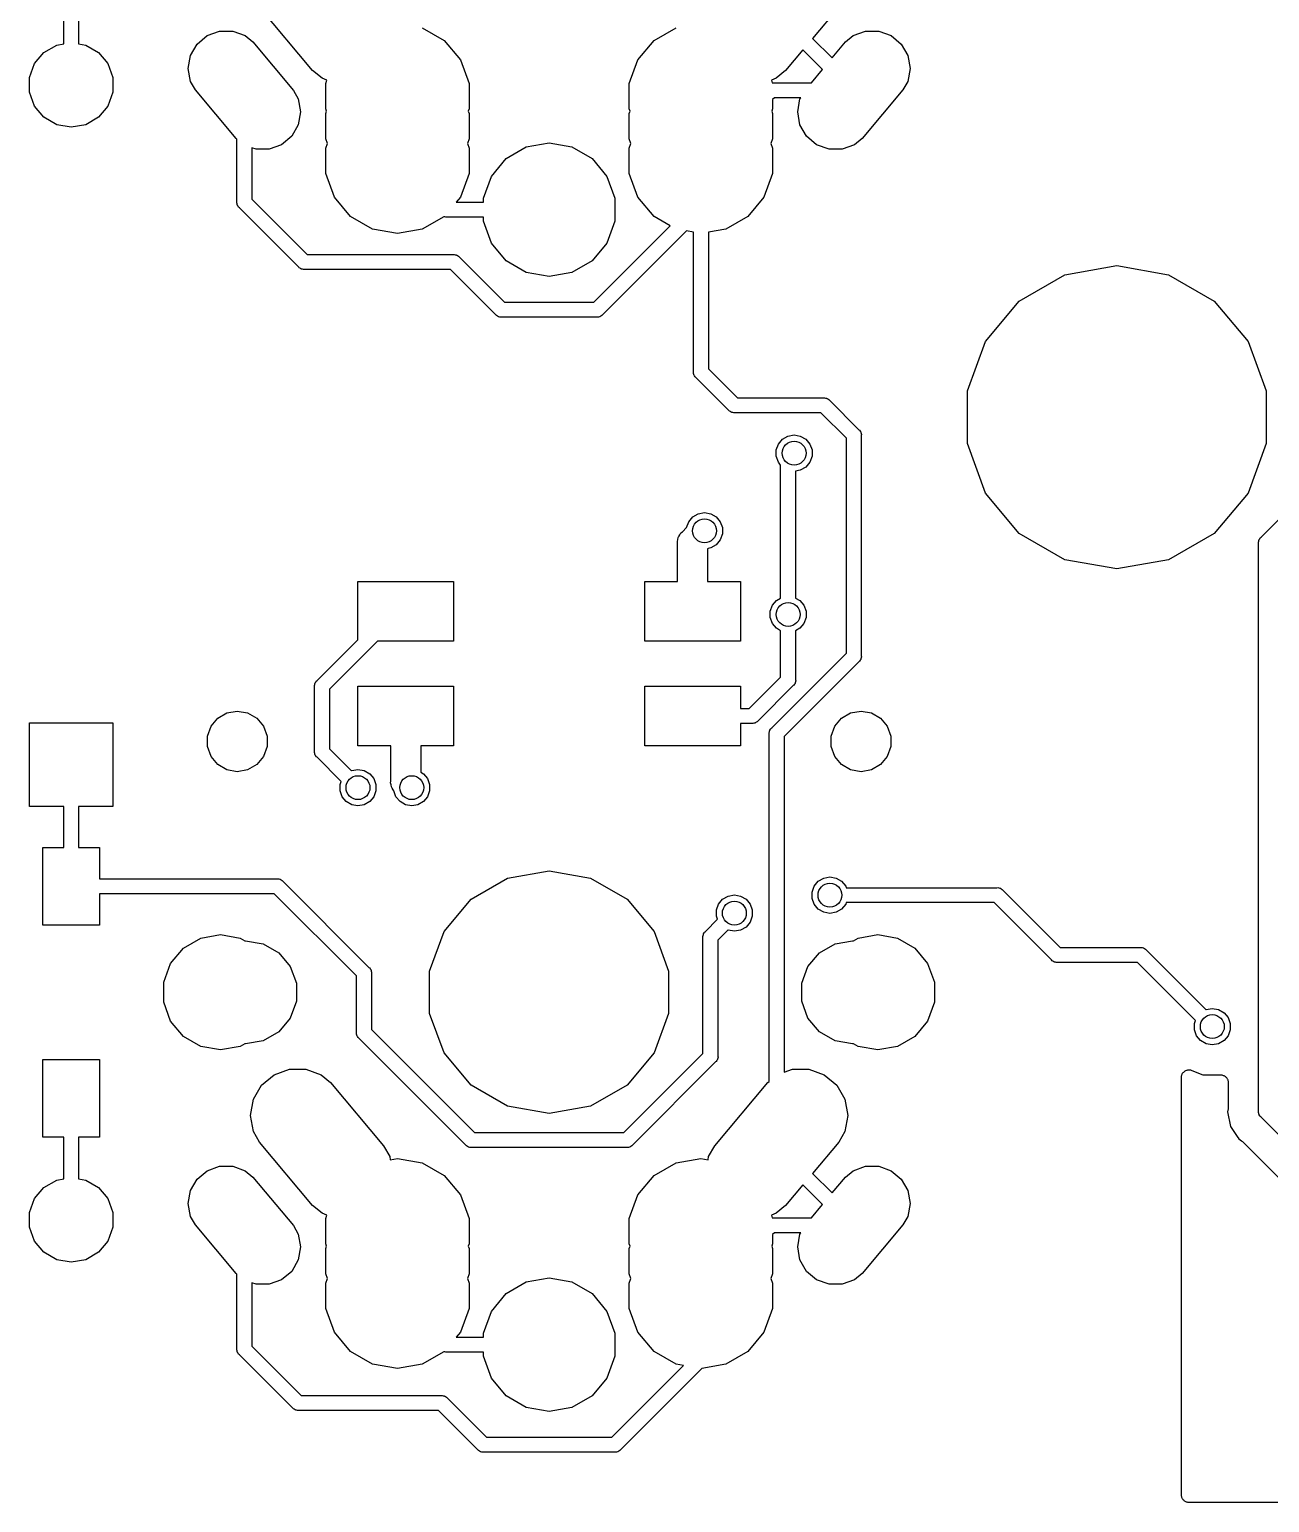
# Model space of a CAD drawing. Extents: x 61 to 194, y -153 to -61.
# Drawn here: x 61.3 to 82.06, y -123.67 to -99.01 of the extents above; entities that cross this region are included whole.
import ezdxf

# ---------------------------------------------------------------- set-up
doc = ezdxf.new("R2010")
doc.units = 0
doc.header["$MEASUREMENT"] = 0
doc.layers.add('BLACK', color=7, linetype='CONTINUOUS')

msp = doc.modelspace()

# ---------------------------------------------------------------- linework, layer by layer
at = {"layer": 'BLACK', "linetype": 'CONTINUOUS'}
for p, q in [((61.875, -99.2478), (61.875, -98.55)), ((62.125, -98.55), (62.125, -99.2478)), ((66.0416, -99.6939), (65.151, -98.6324)), ((74.849, -98.6324), (74.4088, -99.157)), ((64.1085, -99.2532), (64.2774, -99.1115)), ((64.2774, -99.1115), (64.4845, -99.0361)), ((64.4845, -99.0361), (64.7049, -99.0361)), ((64.7049, -99.0361), (64.912, -99.1115)), ((64.912, -99.1115), (65.0383, -99.2175)), ((67.8768, -98.98), (68.2432, -99.1916)), ((71.7568, -99.1916), (72.1232, -98.98)), ((74.9617, -99.2175), (75.088, -99.1115)), ((75.088, -99.1115), (75.2951, -99.0361)), ((75.2951, -99.0361), (75.5155, -99.0361)), ((75.5155, -99.0361), (75.7226, -99.1115)), ((75.7226, -99.1115), (75.8915, -99.2532)), ((61.5441, -99.3917), (61.7574, -99.2685)), ((61.7574, -99.2685), (61.875, -99.2478)), ((62.125, -99.2478), (62.2426, -99.2685)), ((62.2426, -99.2685), (62.4559, -99.3917)), ((63.9983, -99.4441), (64.1085, -99.2532)), ((65.0383, -99.2175), (65.7192, -100.029)), ((68.2432, -99.1916), (68.5153, -99.5157)), ((71.4847, -99.5157), (71.7568, -99.1916)), ((74.2475, -99.3493), (73.9584, -99.6939)), ((74.5757, -99.6775), (74.2475, -99.3493)), ((74.4088, -99.157), (74.737, -99.4852)), ((74.737, -99.4852), (74.9617, -99.2175)), ((75.8915, -99.2532), (76.0017, -99.4441)), ((61.3015, -99.8118), (61.3857, -99.5804)), ((61.3857, -99.5804), (61.5441, -99.3917)), ((62.4559, -99.3917), (62.6142, -99.5804)), ((62.6142, -99.5804), (62.6985, -99.8118)), ((63.96, -99.6611), (63.9983, -99.4441)), ((68.5153, -99.5157), (68.66, -99.9134)), ((71.34, -99.9134), (71.4847, -99.5157)), ((76.0017, -99.4441), (76.04, -99.6611)), ((61.3015, -100.058), (61.3015, -99.8118)), ((62.6985, -99.8118), (62.6985, -100.058)), ((63.9983, -99.8782), (63.96, -99.6611)), ((66.1983, -99.8253), (66.0416, -99.6939)), ((66.2811, -99.8554), (66.1983, -99.8253)), ((66.26, -99.9134), (66.2811, -99.8554)), ((73.8017, -99.8253), (73.7189, -99.8554)), ((73.7189, -99.8554), (73.7351, -99.9)), ((73.9584, -99.6939), (73.8017, -99.8253)), ((74.389, -99.9), (74.5757, -99.6775)), ((76.04, -99.6611), (76.0017, -99.8782)), ((61.3857, -100.29), (61.3015, -100.058)), ((62.6985, -100.058), (62.6142, -100.29)), ((64.0808, -100.021), (63.9983, -99.8782)), ((64.7617, -100.832), (64.0808, -100.021)), ((65.7192, -100.029), (65.8017, -100.172)), ((66.26, -100.337), (66.26, -99.9134)), ((68.66, -99.9134), (68.66, -100.337)), ((71.34, -100.337), (71.34, -99.9134)), ((73.7351, -99.9), (74.389, -99.9)), ((75.9192, -100.021), (75.2383, -100.832)), ((76.0017, -99.8782), (75.9192, -100.021)), ((61.5441, -100.478), (61.3857, -100.29)), ((62.6142, -100.29), (62.4559, -100.478)), ((65.8017, -100.172), (65.84, -100.389)), ((66.274, -100.375), (66.26, -100.337)), ((68.66, -100.337), (68.646, -100.375)), ((71.354, -100.375), (71.34, -100.337)), ((73.74, -100.337), (73.726, -100.375)), ((73.7718, -100.15), (73.74, -100.182)), ((73.74, -100.182), (73.74, -100.337)), ((74.2109, -100.15), (73.7718, -100.15)), ((74.16, -100.389), (74.1983, -100.172)), ((74.1983, -100.172), (74.2109, -100.15)), ((61.7574, -100.602), (61.5441, -100.478)), ((62, -100.644), (61.7574, -100.602)), ((62.2426, -100.602), (62, -100.644)), ((62.4559, -100.478), (62.2426, -100.602)), ((65.8017, -100.606), (65.6915, -100.797)), ((65.84, -100.389), (65.8017, -100.606)), ((66.26, -100.413), (66.274, -100.375)), ((66.26, -100.837), (66.26, -100.413)), ((68.646, -100.375), (68.66, -100.413)), ((68.66, -100.413), (68.66, -100.837)), ((71.34, -100.413), (71.354, -100.375)), ((71.34, -100.837), (71.34, -100.413)), ((73.726, -100.375), (73.74, -100.413)), ((73.74, -100.413), (73.74, -100.837)), ((74.1983, -100.606), (74.16, -100.389)), ((74.3085, -100.797), (74.1983, -100.606)), ((64.775, -100.844), (64.7617, -100.832)), ((64.775, -101.895), (64.775, -100.844)), ((65.6915, -100.797), (65.5226, -100.938)), ((66.2885, -100.915), (66.26, -100.837)), ((68.66, -100.837), (68.6315, -100.915)), ((71.3685, -100.915), (71.34, -100.837)), ((73.74, -100.837), (73.7115, -100.915)), ((74.4774, -100.938), (74.3085, -100.797)), ((75.2383, -100.832), (75.112, -100.938)), ((65.0951, -101.014), (65.025, -100.988)), ((65.025, -100.988), (65.025, -101.848)), ((65.3155, -101.014), (65.0951, -101.014)), ((65.5226, -100.938), (65.3155, -101.014)), ((66.26, -100.993), (66.2885, -100.915)), ((66.26, -101.417), (66.26, -100.993)), ((68.6315, -100.915), (68.66, -100.993)), ((68.66, -100.993), (68.66, -101.417)), ((69.282, -101.169), (69.618, -100.975)), ((69.618, -100.975), (70, -100.908)), ((70, -100.908), (70.382, -100.975)), ((70.382, -100.975), (70.718, -101.169)), ((71.34, -100.993), (71.3685, -100.915)), ((71.34, -101.417), (71.34, -100.993)), ((73.7115, -100.915), (73.74, -100.993)), ((73.74, -100.993), (73.74, -101.417)), ((74.6845, -101.014), (74.4774, -100.938)), ((74.9049, -101.014), (74.6845, -101.014)), ((75.112, -100.938), (74.9049, -101.014)), ((69.0327, -101.467), (69.282, -101.169)), ((70.718, -101.169), (70.9673, -101.467)), ((66.4047, -101.814), (66.26, -101.417)), ((68.66, -101.417), (68.5153, -101.814)), ((68.9, -101.831), (69.0327, -101.467)), ((70.9673, -101.467), (71.1, -101.831)), ((71.4847, -101.814), (71.34, -101.417)), ((73.74, -101.417), (73.5953, -101.814)), ((66.6768, -102.138), (66.4047, -101.814)), ((68.5153, -101.814), (68.4433, -101.9)), ((68.9, -101.9), (68.9, -101.831)), ((71.1, -101.831), (71.1, -102.219)), ((71.7568, -102.138), (71.4847, -101.814)), ((73.5953, -101.814), (73.3232, -102.138)), ((64.7736, -101.911), (64.775, -101.895)), ((64.7778, -101.927), (64.7736, -101.911)), ((64.7807, -101.943), (64.7778, -101.927)), ((64.7835, -101.948), (64.7807, -101.943)), ((64.785, -101.954), (64.7835, -101.948)), ((64.7945, -101.967), (64.785, -101.954)), ((64.8028, -101.982), (64.7945, -101.967)), ((64.8155, -101.992), (64.8028, -101.982)), ((65.8078, -102.985), (64.8155, -101.992)), ((65.025, -101.848), (65.9518, -102.775)), ((68.4433, -101.9), (68.9, -101.9)), ((67.0432, -102.35), (66.6768, -102.138)), ((68.2349, -102.143), (67.8768, -102.35)), ((68.2366, -102.144), (68.2349, -102.143)), ((68.2529, -102.147), (68.2366, -102.144)), ((68.2689, -102.151), (68.2529, -102.147)), ((68.2854, -102.15), (68.2689, -102.151)), ((68.9, -102.15), (68.2854, -102.15)), ((68.9, -102.219), (68.9, -102.15)), ((69.0327, -102.583), (68.9, -102.219)), ((70.7482, -103.575), (72.0281, -102.295)), ((71.1, -102.219), (70.9673, -102.583)), ((72.0281, -102.295), (71.7568, -102.138)), ((73.3232, -102.138), (72.9568, -102.35)), ((67.46, -102.424), (67.0432, -102.35)), ((67.8768, -102.35), (67.46, -102.424)), ((72.2962, -102.381), (70.8923, -103.785)), ((72.415, -102.401), (72.2962, -102.381)), ((72.415, -104.735), (72.415, -102.401)), ((72.9568, -102.35), (72.665, -102.401)), ((72.665, -102.401), (72.665, -104.688)), ((65.9518, -102.775), (68.3946, -102.775)), ((68.3946, -102.775), (68.4111, -102.774)), ((68.4111, -102.774), (68.4271, -102.778)), ((68.4271, -102.778), (68.4434, -102.781)), ((68.4434, -102.781), (68.4483, -102.784)), ((68.4483, -102.784), (68.4536, -102.785)), ((68.4536, -102.785), (68.4672, -102.794)), ((68.4672, -102.794), (68.4816, -102.803)), ((68.4816, -102.803), (68.4923, -102.815)), ((68.4923, -102.815), (69.2518, -103.575)), ((69.282, -102.881), (69.0327, -102.583)), ((70.9673, -102.583), (70.718, -102.881)), ((65.8184, -102.997), (65.8078, -102.985)), ((65.8328, -103.006), (65.8184, -102.997)), ((65.8464, -103.015), (65.8328, -103.006)), ((65.8517, -103.016), (65.8464, -103.015)), ((65.8566, -103.019), (65.8517, -103.016)), ((65.8729, -103.022), (65.8566, -103.019)), ((65.8889, -103.026), (65.8729, -103.022)), ((65.9055, -103.025), (65.8889, -103.026)), ((68.3482, -103.025), (65.9055, -103.025)), ((69.1078, -103.785), (68.3482, -103.025)), ((69.618, -103.075), (69.282, -102.881)), ((70.718, -102.881), (70.382, -103.075)), ((78.6318, -103.115), (79.5, -102.961)), ((79.5, -102.961), (80.3682, -103.115)), ((70, -103.142), (69.618, -103.075)), ((70.382, -103.075), (70, -103.142)), ((77.8682, -103.555), (78.6318, -103.115)), ((80.3682, -103.115), (81.1318, -103.555)), ((77.3015, -104.231), (77.8682, -103.555)), ((81.1318, -103.555), (81.6985, -104.231)), ((69.1184, -103.797), (69.1078, -103.785)), ((69.1328, -103.806), (69.1184, -103.797)), ((69.1464, -103.815), (69.1328, -103.806)), ((69.2518, -103.575), (70.7482, -103.575)), ((70.8672, -103.806), (70.8536, -103.815)), ((70.8816, -103.797), (70.8672, -103.806)), ((70.8923, -103.785), (70.8816, -103.797)), ((69.1517, -103.816), (69.1464, -103.815)), ((69.1566, -103.819), (69.1517, -103.816)), ((69.1729, -103.822), (69.1566, -103.819)), ((69.1889, -103.826), (69.1729, -103.822)), ((69.2054, -103.825), (69.1889, -103.826)), ((70.7946, -103.825), (69.2054, -103.825)), ((70.8111, -103.826), (70.7946, -103.825)), ((70.8271, -103.822), (70.8111, -103.826)), ((70.8434, -103.819), (70.8271, -103.822)), ((70.8483, -103.816), (70.8434, -103.819)), ((70.8536, -103.815), (70.8483, -103.816)), ((77, -105.059), (77.3015, -104.231)), ((81.6985, -104.231), (82, -105.059)), ((72.4136, -104.751), (72.415, -104.735)), ((72.4178, -104.767), (72.4136, -104.751)), ((72.4207, -104.783), (72.4178, -104.767)), ((72.4235, -104.788), (72.4207, -104.783)), ((72.425, -104.794), (72.4235, -104.788)), ((72.4345, -104.807), (72.425, -104.794)), ((72.665, -104.688), (73.1518, -105.175)), ((72.4428, -104.822), (72.4345, -104.807)), ((72.4555, -104.832), (72.4428, -104.822)), ((73.0078, -105.385), (72.4555, -104.832)), ((73.1518, -105.175), (74.5946, -105.175)), ((74.5946, -105.175), (74.6111, -105.174)), ((74.6111, -105.174), (74.6271, -105.178)), ((74.6271, -105.178), (74.6434, -105.181)), ((74.6434, -105.181), (74.6483, -105.184)), ((74.6483, -105.184), (74.6536, -105.185)), ((74.6536, -105.185), (74.6672, -105.194)), ((74.6672, -105.194), (74.6816, -105.203)), ((74.6816, -105.203), (74.6923, -105.215)), ((74.6923, -105.215), (75.1845, -105.708)), ((77, -105.941), (77, -105.059)), ((82, -105.059), (82, -105.941)), ((73.0184, -105.397), (73.0078, -105.385)), ((73.0328, -105.406), (73.0184, -105.397)), ((73.0464, -105.415), (73.0328, -105.406)), ((73.0517, -105.416), (73.0464, -105.415)), ((73.0566, -105.419), (73.0517, -105.416)), ((73.0729, -105.422), (73.0566, -105.419)), ((73.0889, -105.426), (73.0729, -105.422)), ((73.1055, -105.425), (73.0889, -105.426)), ((74.5482, -105.425), (73.1055, -105.425)), ((74.975, -105.852), (74.5482, -105.425)), ((75.1845, -105.708), (75.1972, -105.718)), ((75.1972, -105.718), (75.2055, -105.733)), ((75.2055, -105.733), (75.215, -105.746)), ((75.215, -105.746), (75.2165, -105.752)), ((75.2165, -105.752), (75.2193, -105.757)), ((75.2193, -105.757), (75.2222, -105.773)), ((75.2222, -105.773), (75.2264, -105.789)), ((73.8, -106.047), (73.8362, -105.948)), ((73.8362, -105.948), (73.9042, -105.867)), ((73.9042, -105.867), (73.9958, -105.814)), ((73.9958, -105.814), (74.1, -105.795)), ((74.1, -105.795), (74.2042, -105.814)), ((74.2042, -105.814), (74.2958, -105.867)), ((74.2958, -105.867), (74.3638, -105.948)), ((74.3638, -105.948), (74.4, -106.047)), ((74.975, -109.448), (74.975, -105.852)), ((75.2264, -105.789), (75.225, -105.805)), ((75.225, -105.805), (75.225, -109.495)), ((77.3015, -106.769), (77, -105.941)), ((82, -105.941), (81.6985, -106.769)), ((73.8, -106.153), (73.8, -106.047)), ((73.8362, -106.252), (73.8, -106.153)), ((73.875, -106.299), (73.8362, -106.252)), ((74.3638, -106.252), (74.2958, -106.333)), ((74.4, -106.153), (74.3638, -106.252)), ((74.4, -106.047), (74.4, -106.153)), ((73.875, -108.526), (73.875, -106.299)), ((74.2042, -106.386), (74.125, -106.4)), ((74.125, -106.4), (74.125, -108.526)), ((74.2958, -106.333), (74.2042, -106.386)), ((77.8682, -107.445), (77.3015, -106.769)), ((81.6985, -106.769), (81.1318, -107.445)), ((72.3004, -107.346), (72.3362, -107.248)), ((72.3362, -107.248), (72.4042, -107.167)), ((72.4042, -107.167), (72.4958, -107.114)), ((72.4958, -107.114), (72.6, -107.095)), ((72.6, -107.095), (72.7042, -107.114)), ((72.7042, -107.114), (72.7958, -107.167)), ((72.7958, -107.167), (72.8638, -107.248)), ((72.8638, -107.248), (72.9, -107.347)), ((81.9155, -107.508), (82.375, -107.048)), ((72.1557, -107.546), (72.1615, -107.513)), ((72.1615, -107.513), (72.167, -107.504)), ((72.167, -107.504), (72.1699, -107.493)), ((72.1699, -107.493), (72.189, -107.466)), ((72.189, -107.466), (72.2055, -107.437)), ((72.2055, -107.437), (72.2309, -107.416)), ((72.2309, -107.416), (72.3004, -107.346)), ((72.9, -107.453), (72.8638, -107.552)), ((72.9, -107.347), (72.9, -107.453)), ((78.6318, -107.885), (77.8682, -107.445)), ((81.1318, -107.445), (80.3682, -107.885)), ((81.9028, -107.518), (81.9155, -107.508)), ((72.1471, -107.578), (72.1557, -107.546)), ((72.15, -107.611), (72.1471, -107.578)), ((72.15, -108.25), (72.15, -107.611)), ((72.6594, -107.694), (72.65, -107.704)), ((72.65, -107.704), (72.65, -108.25)), ((72.7042, -107.686), (72.6594, -107.694)), ((72.7958, -107.633), (72.7042, -107.686)), ((72.8638, -107.552), (72.7958, -107.633)), ((81.8736, -107.589), (81.8778, -107.573)), ((81.875, -107.605), (81.8736, -107.589)), ((81.875, -117.12), (81.875, -107.605)), ((81.8778, -107.573), (81.8807, -107.557)), ((81.8807, -107.557), (81.8835, -107.552)), ((81.8835, -107.552), (81.885, -107.546)), ((81.885, -107.546), (81.8945, -107.533)), ((81.8945, -107.533), (81.9028, -107.518)), ((79.5, -108.039), (78.6318, -107.885)), ((80.3682, -107.885), (79.5, -108.039)), ((66.8, -109.223), (66.8, -108.25)), ((66.8, -108.25), (68.4, -108.25)), ((68.4, -108.25), (68.4, -109.25)), ((71.6, -109.25), (71.6, -108.25)), ((71.6, -108.25), (72.15, -108.25)), ((72.65, -108.25), (73.2, -108.25)), ((73.2, -108.25), (73.2, -109.25)), ((73.7, -108.747), (73.7362, -108.648)), ((73.7362, -108.648), (73.8042, -108.567)), ((73.8042, -108.567), (73.875, -108.526)), ((74.125, -108.526), (74.1958, -108.567)), ((74.1958, -108.567), (74.2638, -108.648)), ((74.2638, -108.648), (74.3, -108.747)), ((73.7, -108.853), (73.7, -108.747)), ((73.7362, -108.952), (73.7, -108.853)), ((73.8042, -109.033), (73.7362, -108.952)), ((74.2638, -108.952), (74.1958, -109.033)), ((74.3, -108.853), (74.2638, -108.952)), ((74.3, -108.747), (74.3, -108.853)), ((66.1155, -109.908), (66.8, -109.223)), ((73.875, -109.074), (73.8042, -109.033)), ((73.875, -109.848), (73.875, -109.074)), ((74.1958, -109.033), (74.125, -109.074)), ((74.125, -109.074), (74.125, -109.895)), ((67.1268, -109.25), (66.325, -110.052)), ((68.4, -109.25), (67.1268, -109.25)), ((73.2, -109.25), (71.6, -109.25)), ((73.7255, -110.698), (74.975, -109.448)), ((75.1845, -109.592), (73.935, -110.842)), ((75.1972, -109.582), (75.1845, -109.592)), ((75.2055, -109.567), (75.1972, -109.582)), ((75.215, -109.554), (75.2055, -109.567)), ((75.2165, -109.548), (75.215, -109.554)), ((75.2193, -109.543), (75.2165, -109.548)), ((75.2222, -109.527), (75.2193, -109.543)), ((75.2264, -109.511), (75.2222, -109.527)), ((75.225, -109.495), (75.2264, -109.511)), ((66.0736, -109.989), (66.0778, -109.973)), ((66.0778, -109.973), (66.0807, -109.957)), ((66.0807, -109.957), (66.0835, -109.952)), ((66.0835, -109.952), (66.085, -109.946)), ((66.085, -109.946), (66.0945, -109.933)), ((66.0945, -109.933), (66.1028, -109.918)), ((66.1028, -109.918), (66.1155, -109.908)), ((73.3482, -110.375), (73.875, -109.848)), ((74.1055, -109.967), (74.0972, -109.982)), ((74.115, -109.954), (74.1055, -109.967)), ((74.1165, -109.948), (74.115, -109.954)), ((74.1193, -109.943), (74.1165, -109.948)), ((74.1222, -109.927), (74.1193, -109.943)), ((74.1264, -109.911), (74.1222, -109.927)), ((74.125, -109.895), (74.1264, -109.911)), ((66.075, -110.005), (66.0736, -109.989)), ((66.075, -111.095), (66.075, -110.005)), ((66.325, -110.052), (66.325, -111.048)), ((66.8, -111), (66.8, -110)), ((66.8, -110), (68.4, -110)), ((68.4, -110), (68.4, -111)), ((71.6, -111), (71.6, -110)), ((71.6, -110), (73.2, -110)), ((73.2, -110), (73.2, -110.375)), ((74.0845, -109.992), (73.4923, -110.585)), ((74.0972, -109.982), (74.0845, -109.992)), ((64.4536, -110.536), (64.6064, -110.448)), ((64.6064, -110.448), (64.78, -110.417)), ((64.78, -110.417), (64.9536, -110.448)), ((64.9536, -110.448), (65.1064, -110.536)), ((73.2, -110.375), (73.3482, -110.375)), ((74.8936, -110.536), (75.0464, -110.448)), ((75.0464, -110.448), (75.22, -110.417)), ((75.22, -110.417), (75.3936, -110.448)), ((75.3936, -110.448), (75.5464, -110.536)), ((61.3015, -112.013), (61.3015, -110.617)), ((61.3015, -110.617), (62.6985, -110.617)), ((62.6985, -110.617), (62.6985, -112.013)), ((64.28, -110.837), (64.3403, -110.671)), ((64.3403, -110.671), (64.4536, -110.536)), ((65.1064, -110.536), (65.2197, -110.671)), ((65.2197, -110.671), (65.28, -110.837)), ((73.3946, -110.625), (73.2, -110.625)), ((73.2, -110.625), (73.2, -111)), ((73.4111, -110.626), (73.3946, -110.625)), ((73.4271, -110.622), (73.4111, -110.626)), ((73.4434, -110.619), (73.4271, -110.622)), ((73.4483, -110.616), (73.4434, -110.619)), ((73.4536, -110.615), (73.4483, -110.616)), ((73.4672, -110.606), (73.4536, -110.615)), ((73.4816, -110.597), (73.4672, -110.606)), ((73.4923, -110.585), (73.4816, -110.597)), ((73.7045, -110.723), (73.7128, -110.708)), ((73.7128, -110.708), (73.7255, -110.698)), ((74.72, -110.837), (74.7803, -110.671)), ((74.7803, -110.671), (74.8936, -110.536)), ((75.5464, -110.536), (75.6597, -110.671)), ((75.6597, -110.671), (75.72, -110.837)), ((64.28, -111.013), (64.28, -110.837)), ((65.28, -110.837), (65.28, -111.013)), ((73.6836, -110.779), (73.6878, -110.763)), ((73.685, -110.795), (73.6836, -110.779)), ((73.685, -116.617), (73.685, -110.795)), ((73.6878, -110.763), (73.6907, -110.747)), ((73.6907, -110.747), (73.6935, -110.742)), ((73.6935, -110.742), (73.695, -110.736)), ((73.695, -110.736), (73.7045, -110.723)), ((73.935, -110.842), (73.935, -116.462)), ((74.72, -111.013), (74.72, -110.837)), ((75.72, -110.837), (75.72, -111.013)), ((64.3403, -111.179), (64.28, -111.013)), ((64.4536, -111.314), (64.3403, -111.179)), ((65.2197, -111.179), (65.1064, -111.314)), ((65.28, -111.013), (65.2197, -111.179)), ((66.0736, -111.111), (66.075, -111.095)), ((66.0778, -111.127), (66.0736, -111.111)), ((66.0807, -111.143), (66.0778, -111.127)), ((66.0835, -111.148), (66.0807, -111.143)), ((66.085, -111.154), (66.0835, -111.148)), ((66.0945, -111.167), (66.085, -111.154)), ((66.1028, -111.182), (66.0945, -111.167)), ((66.1155, -111.192), (66.1028, -111.182)), ((66.5188, -111.596), (66.1155, -111.192)), ((66.325, -111.048), (66.6925, -111.416)), ((67.35, -111), (66.8, -111)), ((67.35, -111.589), (67.35, -111)), ((68.4, -111), (67.85, -111)), ((67.85, -111), (67.85, -111.44)), ((73.2, -111), (71.6, -111)), ((74.7803, -111.179), (74.72, -111.013)), ((74.8936, -111.314), (74.7803, -111.179)), ((75.6597, -111.179), (75.5464, -111.314)), ((75.72, -111.013), (75.6597, -111.179)), ((64.6064, -111.402), (64.4536, -111.314)), ((64.78, -111.433), (64.6064, -111.402)), ((64.9536, -111.402), (64.78, -111.433)), ((65.1064, -111.314), (64.9536, -111.402)), ((66.6925, -111.416), (66.6958, -111.414)), ((66.6958, -111.414), (66.8, -111.395)), ((66.8, -111.395), (66.9042, -111.414)), ((66.9042, -111.414), (66.9958, -111.467)), ((67.85, -111.44), (67.8958, -111.467)), ((75.0464, -111.402), (74.8936, -111.314)), ((75.22, -111.433), (75.0464, -111.402)), ((75.3936, -111.402), (75.22, -111.433)), ((75.5464, -111.314), (75.3936, -111.402)), ((66.5, -111.647), (66.5188, -111.596)), ((66.5, -111.753), (66.5, -111.647)), ((66.9958, -111.467), (67.0638, -111.548)), ((67.0638, -111.548), (67.1, -111.647)), ((67.1, -111.647), (67.1, -111.753)), ((67.3471, -111.622), (67.35, -111.589)), ((67.3557, -111.654), (67.3471, -111.622)), ((67.3615, -111.687), (67.3557, -111.654)), ((67.367, -111.696), (67.3615, -111.687)), ((67.3699, -111.707), (67.367, -111.696)), ((67.8958, -111.467), (67.9638, -111.548)), ((67.9638, -111.548), (68, -111.647)), ((68, -111.647), (68, -111.753)), ((66.5362, -111.852), (66.5, -111.753)), ((66.6042, -111.933), (66.5362, -111.852)), ((66.6958, -111.986), (66.6042, -111.933)), ((66.9958, -111.933), (66.9042, -111.986)), ((67.0638, -111.852), (66.9958, -111.933)), ((67.1, -111.753), (67.0638, -111.852)), ((67.389, -111.734), (67.3699, -111.707)), ((67.4007, -111.755), (67.389, -111.734)), ((67.4362, -111.852), (67.4007, -111.755)), ((67.5042, -111.933), (67.4362, -111.852)), ((67.5958, -111.986), (67.5042, -111.933)), ((67.8958, -111.933), (67.8042, -111.986)), ((67.9638, -111.852), (67.8958, -111.933)), ((68, -111.753), (67.9638, -111.852)), ((61.875, -112.013), (61.3015, -112.013)), ((61.875, -112.7), (61.875, -112.013)), ((62.6985, -112.013), (62.125, -112.013)), ((62.125, -112.013), (62.125, -112.7)), ((66.8, -112.005), (66.6958, -111.986)), ((66.9042, -111.986), (66.8, -112.005)), ((67.7, -112.005), (67.5958, -111.986)), ((67.8042, -111.986), (67.7, -112.005)), ((61.525, -114), (61.525, -112.7)), ((61.525, -112.7), (61.875, -112.7)), ((62.125, -112.7), (62.475, -112.7)), ((62.475, -112.7), (62.475, -113.225)), ((69.3054, -113.217), (70, -113.094)), ((70, -113.094), (70.6946, -113.217)), ((62.475, -113.225), (65.4446, -113.225)), ((65.4446, -113.225), (65.4611, -113.224)), ((65.4611, -113.224), (65.4771, -113.228)), ((65.4771, -113.228), (65.4934, -113.231)), ((65.4934, -113.231), (65.4983, -113.234)), ((65.4983, -113.234), (65.5036, -113.235)), ((65.5036, -113.235), (65.5172, -113.244)), ((65.5172, -113.244), (65.5316, -113.253)), ((65.5316, -113.253), (65.5423, -113.265)), ((65.5423, -113.265), (66.9845, -114.708)), ((68.6946, -113.569), (69.3054, -113.217)), ((70.6946, -113.217), (71.3054, -113.569)), ((74.4, -113.447), (74.4362, -113.348)), ((74.4362, -113.348), (74.5042, -113.267)), ((74.5042, -113.267), (74.5958, -113.214)), ((74.5958, -113.214), (74.7, -113.195)), ((74.7, -113.195), (74.8042, -113.214)), ((74.8042, -113.214), (74.8958, -113.267)), ((74.8958, -113.267), (74.9638, -113.348)), ((74.9638, -113.348), (74.9738, -113.375)), ((74.9738, -113.375), (77.4946, -113.375)), ((77.4946, -113.375), (77.5111, -113.374)), ((77.5111, -113.374), (77.5271, -113.378)), ((77.5271, -113.378), (77.5434, -113.381)), ((77.5434, -113.381), (77.5483, -113.384)), ((77.5483, -113.384), (77.5536, -113.385)), ((77.5536, -113.385), (77.5672, -113.394)), ((77.5672, -113.394), (77.5816, -113.403)), ((77.5816, -113.403), (77.5923, -113.415)), ((77.5923, -113.415), (78.5518, -114.375)), ((65.3982, -113.475), (62.475, -113.475)), ((62.475, -113.475), (62.475, -114)), ((66.775, -114.852), (65.3982, -113.475)), ((68.2412, -114.11), (68.6946, -113.569)), ((71.3054, -113.569), (71.7588, -114.11)), ((72.8, -113.747), (72.8362, -113.648)), ((72.8362, -113.648), (72.9042, -113.567)), ((72.9042, -113.567), (72.9958, -113.514)), ((72.9958, -113.514), (73.1, -113.495)), ((73.1, -113.495), (73.2042, -113.514)), ((73.2042, -113.514), (73.2958, -113.567)), ((73.2958, -113.567), (73.3638, -113.648)), ((73.3638, -113.648), (73.4, -113.747)), ((74.4, -113.553), (74.4, -113.447)), ((74.4362, -113.652), (74.4, -113.553)), ((74.5042, -113.733), (74.4362, -113.652)), ((74.9638, -113.652), (74.8958, -113.733)), ((74.9738, -113.625), (74.9638, -113.652)), ((77.4482, -113.625), (74.9738, -113.625)), ((78.4078, -114.585), (77.4482, -113.625)), ((72.6155, -114.108), (72.8188, -113.904)), ((72.8, -113.853), (72.8, -113.747)), ((72.8188, -113.904), (72.8, -113.853)), ((73.4, -113.853), (73.3638, -113.952)), ((73.4, -113.747), (73.4, -113.853)), ((74.5958, -113.786), (74.5042, -113.733)), ((74.7, -113.805), (74.5958, -113.786)), ((74.8042, -113.786), (74.7, -113.805)), ((74.8958, -113.733), (74.8042, -113.786)), ((62.475, -114), (61.525, -114)), ((64.1701, -114.219), (64.5, -114.16)), ((64.5, -114.16), (64.8299, -114.219)), ((68, -114.772), (68.2412, -114.11)), ((71.7588, -114.11), (72, -114.772)), ((72.5778, -114.173), (72.5807, -114.157)), ((72.5807, -114.157), (72.5835, -114.152)), ((72.5835, -114.152), (72.585, -114.146)), ((72.585, -114.146), (72.5945, -114.133)), ((72.5945, -114.133), (72.6028, -114.118)), ((72.6028, -114.118), (72.6155, -114.108)), ((72.9925, -114.084), (72.825, -114.252)), ((72.9958, -114.086), (72.9925, -114.084)), ((73.1, -114.105), (72.9958, -114.086)), ((73.2042, -114.086), (73.1, -114.105)), ((73.2958, -114.033), (73.2042, -114.086)), ((73.3638, -113.952), (73.2958, -114.033)), ((75.1701, -114.219), (75.5, -114.16)), ((75.5, -114.16), (75.8299, -114.219)), ((63.6646, -114.643), (63.8799, -114.386)), ((63.8799, -114.386), (64.1701, -114.219)), ((64.8299, -114.219), (64.9085, -114.264)), ((64.9085, -114.264), (64.92, -114.262)), ((64.92, -114.262), (65.2152, -114.314)), ((65.2152, -114.314), (65.4748, -114.464)), ((72.5736, -114.189), (72.5778, -114.173)), ((72.575, -114.205), (72.5736, -114.189)), ((72.575, -116.148), (72.575, -114.205)), ((72.825, -114.252), (72.825, -116.195)), ((74.5252, -114.464), (74.7848, -114.314)), ((74.7848, -114.314), (75.08, -114.262)), ((75.08, -114.262), (75.0915, -114.264)), ((75.0915, -114.264), (75.1701, -114.219)), ((75.8299, -114.219), (76.1201, -114.386)), ((76.1201, -114.386), (76.3354, -114.643)), ((78.5518, -114.375), (79.8946, -114.375)), ((79.8946, -114.375), (79.9111, -114.374)), ((79.9111, -114.374), (79.9271, -114.378)), ((79.9271, -114.378), (79.9434, -114.381)), ((79.9434, -114.381), (79.9483, -114.384)), ((79.9483, -114.384), (79.9536, -114.385)), ((79.9536, -114.385), (79.9672, -114.394)), ((79.9672, -114.394), (79.9816, -114.403)), ((79.9816, -114.403), (79.9923, -114.415)), ((79.9923, -114.415), (80.9925, -115.416)), ((63.55, -114.957), (63.6646, -114.643)), ((65.4748, -114.464), (65.6675, -114.693)), ((74.3325, -114.693), (74.5252, -114.464)), ((76.3354, -114.643), (76.45, -114.957)), ((78.4184, -114.597), (78.4078, -114.585)), ((78.4328, -114.606), (78.4184, -114.597)), ((78.4464, -114.615), (78.4328, -114.606)), ((78.4517, -114.616), (78.4464, -114.615)), ((78.4566, -114.619), (78.4517, -114.616)), ((78.4729, -114.622), (78.4566, -114.619)), ((78.4889, -114.626), (78.4729, -114.622)), ((78.5055, -114.625), (78.4889, -114.626)), ((79.8482, -114.625), (78.5055, -114.625)), ((80.8188, -115.596), (79.8482, -114.625)), ((65.6675, -114.693), (65.77, -114.975)), ((66.775, -115.795), (66.775, -114.852)), ((66.9845, -114.708), (66.9972, -114.718)), ((66.9972, -114.718), (67.0055, -114.733)), ((67.0055, -114.733), (67.015, -114.746)), ((67.015, -114.746), (67.0165, -114.752)), ((67.0165, -114.752), (67.0193, -114.757)), ((67.0193, -114.757), (67.0222, -114.773)), ((67.0222, -114.773), (67.0264, -114.789)), ((67.0264, -114.789), (67.025, -114.805)), ((67.025, -114.805), (67.025, -115.748)), ((68, -115.478), (68, -114.772)), ((72, -114.772), (72, -115.478)), ((74.23, -114.975), (74.3325, -114.693)), ((63.55, -115.293), (63.55, -114.957)), ((65.77, -114.975), (65.77, -115.275)), ((74.23, -115.275), (74.23, -114.975)), ((76.45, -114.957), (76.45, -115.293)), ((63.6646, -115.607), (63.55, -115.293)), ((65.77, -115.275), (65.6675, -115.557)), ((74.3325, -115.557), (74.23, -115.275)), ((76.45, -115.293), (76.3354, -115.607)), ((80.9958, -115.414), (81.1, -115.395)), ((81.1, -115.395), (81.2042, -115.414)), ((63.8799, -115.864), (63.6646, -115.607)), ((65.6675, -115.557), (65.4748, -115.786)), ((68.2412, -116.14), (68, -115.478)), ((72, -115.478), (71.7588, -116.14)), ((74.5252, -115.786), (74.3325, -115.557)), ((76.3354, -115.607), (76.1201, -115.864)), ((80.8, -115.647), (80.8188, -115.596)), ((80.8, -115.753), (80.8, -115.647)), ((80.9925, -115.416), (80.9958, -115.414)), ((81.2042, -115.414), (81.2958, -115.467)), ((81.2958, -115.467), (81.3638, -115.548)), ((81.3638, -115.548), (81.4, -115.647)), ((81.4, -115.647), (81.4, -115.753)), ((64.1701, -116.031), (63.8799, -115.864)), ((65.4748, -115.786), (65.2152, -115.936)), ((66.7736, -115.811), (66.775, -115.795)), ((66.7778, -115.827), (66.7736, -115.811)), ((66.7807, -115.843), (66.7778, -115.827)), ((66.7835, -115.848), (66.7807, -115.843)), ((66.785, -115.854), (66.7835, -115.848)), ((66.7945, -115.867), (66.785, -115.854)), ((66.8028, -115.882), (66.7945, -115.867)), ((66.8155, -115.892), (66.8028, -115.882)), ((68.6078, -117.685), (66.8155, -115.892)), ((67.025, -115.748), (68.7518, -117.475)), ((74.7848, -115.936), (74.5252, -115.786)), ((76.1201, -115.864), (75.8299, -116.031)), ((80.8362, -115.852), (80.8, -115.753)), ((80.9042, -115.933), (80.8362, -115.852)), ((81.3638, -115.852), (81.2958, -115.933)), ((81.4, -115.753), (81.3638, -115.852)), ((64.5, -116.09), (64.1701, -116.031)), ((64.8299, -116.031), (64.5, -116.09)), ((64.9085, -115.986), (64.8299, -116.031)), ((64.92, -115.988), (64.9085, -115.986)), ((65.2152, -115.936), (64.92, -115.988)), ((68.6946, -116.681), (68.2412, -116.14)), ((71.7588, -116.14), (71.3054, -116.681)), ((75.08, -115.988), (74.7848, -115.936)), ((75.0915, -115.986), (75.08, -115.988)), ((75.1701, -116.031), (75.0915, -115.986)), ((75.5, -116.09), (75.1701, -116.031)), ((75.8299, -116.031), (75.5, -116.09)), ((80.9958, -115.986), (80.9042, -115.933)), ((81.1, -116.005), (80.9958, -115.986)), ((81.2042, -115.986), (81.1, -116.005)), ((81.2958, -115.933), (81.2042, -115.986)), ((61.525, -117.55), (61.525, -116.25)), ((61.525, -116.25), (62.475, -116.25)), ((62.475, -116.25), (62.475, -117.55)), ((71.2482, -117.475), (72.575, -116.148)), ((72.7845, -116.292), (71.3923, -117.685)), ((72.7972, -116.282), (72.7845, -116.292)), ((72.8055, -116.267), (72.7972, -116.282)), ((72.815, -116.254), (72.8055, -116.267)), ((72.8165, -116.248), (72.815, -116.254)), ((72.8193, -116.243), (72.8165, -116.248)), ((72.8222, -116.227), (72.8193, -116.243)), ((72.8264, -116.211), (72.8222, -116.227)), ((72.825, -116.195), (72.8264, -116.211)), ((65.1854, -116.68), (65.3948, -116.505)), ((65.3948, -116.505), (65.6516, -116.411)), ((65.6516, -116.411), (65.9249, -116.411)), ((65.9249, -116.411), (66.1817, -116.505)), ((66.1817, -116.505), (66.3384, -116.636)), ((66.3384, -116.636), (67.229, -117.698)), ((72.771, -117.698), (73.6616, -116.636)), ((73.6616, -116.636), (73.685, -116.617)), ((73.935, -116.462), (74.0751, -116.411)), ((74.0751, -116.411), (74.3484, -116.411)), ((74.3484, -116.411), (74.6052, -116.505)), ((74.6052, -116.505), (74.8146, -116.68)), ((80.583, -116.55), (80.5854, -116.537)), ((80.583, -123.54), (80.583, -116.55)), ((80.5854, -116.537), (80.586, -116.523)), ((80.586, -116.523), (80.5892, -116.515)), ((80.5892, -116.515), (80.5907, -116.507)), ((80.5907, -116.507), (80.5976, -116.495)), ((80.5976, -116.495), (80.6029, -116.482)), ((80.6029, -116.482), (80.6085, -116.476)), ((80.6085, -116.476), (80.6127, -116.469)), ((80.6127, -116.469), (80.6233, -116.46)), ((80.6233, -116.46), (80.6327, -116.45)), ((80.6327, -116.45), (80.6401, -116.446)), ((80.6401, -116.446), (80.6465, -116.441)), ((80.6465, -116.441), (80.6595, -116.436)), ((80.6595, -116.436), (80.6718, -116.429)), ((80.6718, -116.429), (80.6801, -116.428)), ((80.6801, -116.428), (80.6879, -116.425)), ((80.6879, -116.425), (80.7018, -116.425)), ((80.7018, -116.425), (80.7155, -116.424)), ((80.7155, -116.424), (80.7237, -116.425)), ((80.7237, -116.425), (80.7321, -116.425)), ((80.7321, -116.425), (80.7451, -116.43)), ((80.7451, -116.43), (80.7586, -116.433)), ((80.7586, -116.433), (80.9393, -116.508)), ((80.9393, -116.508), (81.24, -116.508)), ((81.24, -116.508), (81.2509, -116.51)), ((81.2509, -116.51), (81.2621, -116.51)), ((81.2621, -116.51), (81.2725, -116.514)), ((81.2725, -116.514), (81.2834, -116.516)), ((81.2834, -116.516), (81.2931, -116.521)), ((81.2931, -116.521), (81.3035, -116.525)), ((81.3035, -116.525), (81.312, -116.532)), ((81.312, -116.532), (81.3216, -116.538)), ((81.3216, -116.538), (81.3288, -116.546)), ((81.3288, -116.546), (81.3373, -116.553)), ((81.3373, -116.553), (81.3428, -116.563)), ((81.3428, -116.563), (81.35, -116.572)), ((81.35, -116.572), (81.3538, -116.582)), ((81.3538, -116.582), (81.3593, -116.592)), ((81.3593, -116.592), (81.3613, -116.603)), ((81.3613, -116.603), (81.3651, -116.613)), ((81.3651, -116.613), (81.3651, -116.624)), ((81.3651, -116.624), (81.367, -116.635)), ((81.367, -116.635), (81.367, -117.05)), ((65.0488, -116.917), (65.1854, -116.68)), ((69.3054, -117.033), (68.6946, -116.681)), ((71.3054, -116.681), (70.6946, -117.033)), ((74.8146, -116.68), (74.9512, -116.917)), ((65.0013, -117.186), (65.0488, -116.917)), ((70, -117.156), (69.3054, -117.033)), ((70.6946, -117.033), (70, -117.156)), ((74.9512, -116.917), (74.9987, -117.186)), ((81.3646, -117.075), (81.3546, -117.125)), ((81.3546, -117.125), (81.4037, -117.372)), ((81.3648, -117.062), (81.3646, -117.075)), ((81.367, -117.05), (81.3648, -117.062)), ((81.8736, -117.136), (81.875, -117.12)), ((65.0488, -117.455), (65.0013, -117.186)), ((74.9987, -117.186), (74.9512, -117.455)), ((81.4037, -117.372), (81.5137, -117.537)), ((81.8778, -117.152), (81.8736, -117.136)), ((81.8807, -117.168), (81.8778, -117.152)), ((81.8835, -117.173), (81.8807, -117.168)), ((81.885, -117.179), (81.8835, -117.173)), ((81.8945, -117.192), (81.885, -117.179)), ((81.9028, -117.207), (81.8945, -117.192)), ((81.9155, -117.217), (81.9028, -117.207)), ((83.051, -118.353), (81.9155, -117.217)), ((61.875, -117.55), (61.525, -117.55)), ((61.875, -118.248), (61.875, -117.55)), ((62.475, -117.55), (62.125, -117.55)), ((62.125, -117.55), (62.125, -118.248)), ((65.151, -117.632), (65.0488, -117.455)), ((68.7518, -117.475), (71.2482, -117.475)), ((74.9512, -117.455), (74.849, -117.632)), ((81.5137, -117.537), (81.5137, -117.537)), ((81.5137, -117.537), (81.5436, -117.581)), ((81.5436, -117.581), (81.5861, -117.61)), ((81.5861, -117.61), (81.5951, -117.618)), ((81.5951, -117.618), (81.6053, -117.626)), ((66.0416, -118.694), (65.151, -117.632)), ((67.229, -117.698), (67.3312, -117.875)), ((68.6184, -117.697), (68.6078, -117.685)), ((68.6328, -117.706), (68.6184, -117.697)), ((68.6464, -117.715), (68.6328, -117.706)), ((68.6518, -117.716), (68.6464, -117.715)), ((68.6566, -117.719), (68.6518, -117.716)), ((68.6729, -117.722), (68.6566, -117.719)), ((68.6889, -117.726), (68.6729, -117.722)), ((68.7054, -117.725), (68.6889, -117.726)), ((71.2946, -117.725), (68.7054, -117.725)), ((71.3111, -117.726), (71.2946, -117.725)), ((71.3271, -117.722), (71.3111, -117.726)), ((71.3434, -117.719), (71.3271, -117.722)), ((71.3483, -117.716), (71.3434, -117.719)), ((71.3536, -117.715), (71.3483, -117.716)), ((71.3672, -117.706), (71.3536, -117.715)), ((71.3816, -117.697), (71.3672, -117.706)), ((71.3923, -117.685), (71.3816, -117.697)), ((72.6688, -117.875), (72.771, -117.698)), ((74.849, -117.632), (74.4088, -118.157)), ((81.6053, -117.626), (82.4125, -118.433)), ((64.1085, -118.253), (64.2774, -118.112)), ((64.2774, -118.112), (64.4845, -118.036)), ((64.4845, -118.036), (64.7049, -118.036)), ((64.7049, -118.036), (64.912, -118.112)), ((64.912, -118.112), (65.0383, -118.218)), ((67.3312, -117.875), (67.3406, -117.928)), ((67.3406, -117.928), (67.46, -117.906)), ((67.46, -117.906), (67.8768, -117.98)), ((67.8768, -117.98), (68.2432, -118.192)), ((71.7568, -118.192), (72.1232, -117.98)), ((72.1232, -117.98), (72.54, -117.906)), ((72.54, -117.906), (72.6594, -117.928)), ((72.6594, -117.928), (72.6688, -117.875)), ((74.9617, -118.218), (75.088, -118.112)), ((75.088, -118.112), (75.2951, -118.036)), ((75.2951, -118.036), (75.5155, -118.036)), ((75.5155, -118.036), (75.7226, -118.112)), ((75.7226, -118.112), (75.8915, -118.253)), ((61.5441, -118.392), (61.7574, -118.268)), ((61.7574, -118.268), (61.875, -118.248)), ((62.125, -118.248), (62.2426, -118.268)), ((62.2426, -118.268), (62.4559, -118.392)), ((63.9983, -118.444), (64.1085, -118.253)), ((65.0383, -118.218), (65.7192, -119.029)), ((68.2432, -118.192), (68.5153, -118.516)), ((71.4847, -118.516), (71.7568, -118.192)), ((74.2475, -118.349), (73.9584, -118.694)), ((74.5757, -118.677), (74.2475, -118.349)), ((74.4088, -118.157), (74.737, -118.485)), ((74.737, -118.485), (74.9617, -118.218)), ((75.8915, -118.253), (76.0017, -118.444)), ((61.3015, -118.812), (61.3857, -118.58)), ((61.3857, -118.58), (61.5441, -118.392)), ((62.4559, -118.392), (62.6142, -118.58)), ((62.6142, -118.58), (62.6985, -118.812)), ((63.96, -118.661), (63.9983, -118.444)), ((68.5153, -118.516), (68.66, -118.913)), ((71.34, -118.913), (71.4847, -118.516)), ((76.0017, -118.444), (76.04, -118.661)), ((61.3015, -119.058), (61.3015, -118.812)), ((62.6985, -118.812), (62.6985, -119.058)), ((63.9983, -118.878), (63.96, -118.661)), ((66.1983, -118.825), (66.0416, -118.694)), ((66.2811, -118.855), (66.1983, -118.825)), ((66.26, -118.913), (66.2811, -118.855)), ((73.8017, -118.825), (73.7189, -118.855)), ((73.7189, -118.855), (73.7351, -118.9)), ((73.9584, -118.694), (73.8017, -118.825)), ((74.389, -118.9), (74.5757, -118.677)), ((76.04, -118.661), (76.0017, -118.878)), ((61.3857, -119.29), (61.3015, -119.058)), ((62.6985, -119.058), (62.6142, -119.29)), ((64.0808, -119.021), (63.9983, -118.878)), ((64.7617, -119.832), (64.0808, -119.021)), ((65.7192, -119.029), (65.8017, -119.172)), ((66.26, -119.337), (66.26, -118.913)), ((68.66, -118.913), (68.66, -119.337)), ((71.34, -119.337), (71.34, -118.913)), ((73.7351, -118.9), (74.389, -118.9)), ((75.9192, -119.021), (75.2383, -119.832)), ((76.0017, -118.878), (75.9192, -119.021)), ((61.5441, -119.478), (61.3857, -119.29)), ((62.6142, -119.29), (62.4559, -119.478)), ((65.8017, -119.172), (65.84, -119.389)), ((66.274, -119.375), (66.26, -119.337)), ((68.66, -119.337), (68.646, -119.375)), ((71.354, -119.375), (71.34, -119.337)), ((73.74, -119.337), (73.726, -119.375)), ((73.7718, -119.15), (73.74, -119.182)), ((73.74, -119.182), (73.74, -119.337)), ((74.2109, -119.15), (73.7718, -119.15)), ((74.16, -119.389), (74.1983, -119.172)), ((74.1983, -119.172), (74.2109, -119.15)), ((61.7574, -119.602), (61.5441, -119.478)), ((62.4559, -119.478), (62.2426, -119.602)), ((65.84, -119.389), (65.8017, -119.606)), ((66.26, -119.413), (66.274, -119.375)), ((66.26, -119.837), (66.26, -119.413)), ((68.646, -119.375), (68.66, -119.413)), ((68.66, -119.413), (68.66, -119.837)), ((71.34, -119.413), (71.354, -119.375)), ((71.34, -119.837), (71.34, -119.413)), ((73.726, -119.375), (73.74, -119.413)), ((73.74, -119.413), (73.74, -119.837)), ((74.1983, -119.606), (74.16, -119.389)), ((62, -119.644), (61.7574, -119.602)), ((62.2426, -119.602), (62, -119.644)), ((64.775, -119.844), (64.7617, -119.832)), ((65.6915, -119.797), (65.5226, -119.938)), ((65.8017, -119.606), (65.6915, -119.797)), ((66.2885, -119.915), (66.26, -119.837)), ((68.66, -119.837), (68.6315, -119.915)), ((71.3685, -119.915), (71.34, -119.837)), ((73.74, -119.837), (73.7115, -119.915)), ((74.3085, -119.797), (74.1983, -119.606)), ((74.4774, -119.938), (74.3085, -119.797)), ((75.2383, -119.832), (75.112, -119.938)), ((64.775, -121.095), (64.775, -119.844)), ((65.0951, -120.014), (65.025, -119.988)), ((65.025, -119.988), (65.025, -121.048)), ((65.3155, -120.014), (65.0951, -120.014)), ((65.5226, -119.938), (65.3155, -120.014)), ((66.26, -119.993), (66.2885, -119.915)), ((66.26, -120.417), (66.26, -119.993)), ((68.6315, -119.915), (68.66, -119.993)), ((68.66, -119.993), (68.66, -120.417)), ((69.282, -120.169), (69.618, -119.975)), ((69.618, -119.975), (70, -119.908)), ((70, -119.908), (70.382, -119.975)), ((70.382, -119.975), (70.718, -120.169)), ((71.34, -119.993), (71.3685, -119.915)), ((71.34, -120.417), (71.34, -119.993)), ((73.7115, -119.915), (73.74, -119.993)), ((73.74, -119.993), (73.74, -120.417)), ((74.6845, -120.014), (74.4774, -119.938)), ((74.9049, -120.014), (74.6845, -120.014)), ((75.112, -119.938), (74.9049, -120.014)), ((69.0327, -120.467), (69.282, -120.169)), ((70.718, -120.169), (70.9673, -120.467)), ((66.4047, -120.814), (66.26, -120.417)), ((68.66, -120.417), (68.5153, -120.814)), ((68.9, -120.831), (69.0327, -120.467)), ((70.9673, -120.467), (71.1, -120.831)), ((71.4847, -120.814), (71.34, -120.417)), ((73.74, -120.417), (73.5953, -120.814)), ((66.6768, -121.138), (66.4047, -120.814)), ((68.5153, -120.814), (68.4433, -120.9)), ((71.7568, -121.138), (71.4847, -120.814)), ((73.5953, -120.814), (73.3232, -121.138)), ((65.025, -121.048), (65.8518, -121.875)), ((68.4433, -120.9), (68.9, -120.9)), ((68.9, -120.9), (68.9, -120.831)), ((71.1, -120.831), (71.1, -121.219)), ((64.7736, -121.111), (64.775, -121.095)), ((64.7778, -121.127), (64.7736, -121.111)), ((64.7807, -121.143), (64.7778, -121.127)), ((64.7835, -121.148), (64.7807, -121.143)), ((64.785, -121.154), (64.7835, -121.148)), ((64.7945, -121.167), (64.785, -121.154)), ((64.8028, -121.182), (64.7945, -121.167)), ((64.8155, -121.192), (64.8028, -121.182)), ((65.7078, -122.085), (64.8155, -121.192)), ((67.0432, -121.35), (66.6768, -121.138)), ((68.2349, -121.143), (67.8768, -121.35)), ((68.2366, -121.144), (68.2349, -121.143)), ((68.2529, -121.147), (68.2366, -121.144)), ((68.2689, -121.151), (68.2529, -121.147)), ((68.2854, -121.15), (68.2689, -121.151)), ((68.9, -121.15), (68.2854, -121.15)), ((68.9, -121.219), (68.9, -121.15)), ((69.0327, -121.583), (68.9, -121.219)), ((71.1, -121.219), (70.9673, -121.583)), ((72.1232, -121.35), (71.7568, -121.138)), ((73.3232, -121.138), (72.9568, -121.35)), ((67.46, -121.424), (67.0432, -121.35)), ((67.8768, -121.35), (67.46, -121.424)), ((71.0482, -122.575), (72.2507, -121.373)), ((72.5561, -121.421), (71.1923, -122.785)), ((72.2507, -121.373), (72.1232, -121.35)), ((72.9568, -121.35), (72.5561, -121.421)), ((69.282, -121.881), (69.0327, -121.583)), ((70.9673, -121.583), (70.718, -121.881)), ((65.8518, -121.875), (68.1946, -121.875)), ((68.1946, -121.875), (68.2111, -121.874)), ((68.2111, -121.874), (68.2271, -121.878)), ((68.2271, -121.878), (68.2434, -121.881)), ((68.2434, -121.881), (68.2483, -121.884)), ((68.2483, -121.884), (68.2536, -121.885)), ((68.2536, -121.885), (68.2672, -121.894)), ((68.2672, -121.894), (68.2816, -121.903)), ((68.2816, -121.903), (68.2923, -121.915)), ((68.2923, -121.915), (68.9518, -122.575)), ((69.618, -122.075), (69.282, -121.881)), ((70.718, -121.881), (70.382, -122.075)), ((65.7184, -122.097), (65.7078, -122.085)), ((65.7328, -122.106), (65.7184, -122.097)), ((65.7464, -122.115), (65.7328, -122.106)), ((65.7518, -122.116), (65.7464, -122.115)), ((65.7566, -122.119), (65.7518, -122.116)), ((65.7729, -122.122), (65.7566, -122.119)), ((65.7889, -122.126), (65.7729, -122.122)), ((65.8054, -122.125), (65.7889, -122.126)), ((68.1482, -122.125), (65.8054, -122.125)), ((68.8078, -122.785), (68.1482, -122.125)), ((70, -122.142), (69.618, -122.075)), ((70.382, -122.075), (70, -122.142)), ((68.8184, -122.797), (68.8078, -122.785)), ((68.8328, -122.806), (68.8184, -122.797)), ((68.9518, -122.575), (71.0482, -122.575)), ((71.1816, -122.797), (71.1672, -122.806)), ((71.1923, -122.785), (71.1816, -122.797)), ((68.8464, -122.815), (68.8328, -122.806)), ((68.8518, -122.816), (68.8464, -122.815)), ((68.8566, -122.819), (68.8518, -122.816)), ((68.8729, -122.822), (68.8566, -122.819)), ((68.8889, -122.826), (68.8729, -122.822)), ((68.9054, -122.825), (68.8889, -122.826)), ((71.0946, -122.825), (68.9054, -122.825)), ((71.1111, -122.826), (71.0946, -122.825)), ((71.1271, -122.822), (71.1111, -122.826)), ((71.1434, -122.819), (71.1271, -122.822)), ((71.1483, -122.816), (71.1434, -122.819)), ((71.1536, -122.815), (71.1483, -122.816)), ((71.1672, -122.806), (71.1536, -122.815)), ((80.5849, -123.551), (80.583, -123.54)), ((80.5849, -123.562), (80.5849, -123.551)), ((80.5887, -123.572), (80.5849, -123.562)), ((80.5907, -123.583), (80.5887, -123.572)), ((80.5962, -123.593), (80.5907, -123.583)), ((80.6, -123.603), (80.5962, -123.593)), ((80.6072, -123.612), (80.6, -123.603)), ((80.6127, -123.622), (80.6072, -123.612)), ((80.6212, -123.629), (80.6127, -123.622)), ((80.6284, -123.637), (80.6212, -123.629)), ((80.638, -123.643), (80.6284, -123.637)), ((80.6465, -123.65), (80.638, -123.643)), ((80.6569, -123.654), (80.6465, -123.65)), ((80.6666, -123.659), (80.6569, -123.654)), ((80.6775, -123.661), (80.6666, -123.659)), ((80.6879, -123.665), (80.6775, -123.661)), ((80.6991, -123.665), (80.6879, -123.665)), ((80.71, -123.667), (80.6991, -123.665)), ((116.557, -123.667), (80.71, -123.667))]:
    msp.add_line(p, q, dxfattribs=at)
at = {"layer": 'BLACK'}
for centre in [(74.1, -106.1), (72.6, -107.4), (74, -108.8), (66.8, -111.7), (67.7, -111.7), (74.7, -113.5), (73.1, -113.8), (81.1, -115.7)]:
    msp.add_circle(centre, 0.2, dxfattribs=at)

doc.saveas('drawing.dxf')
